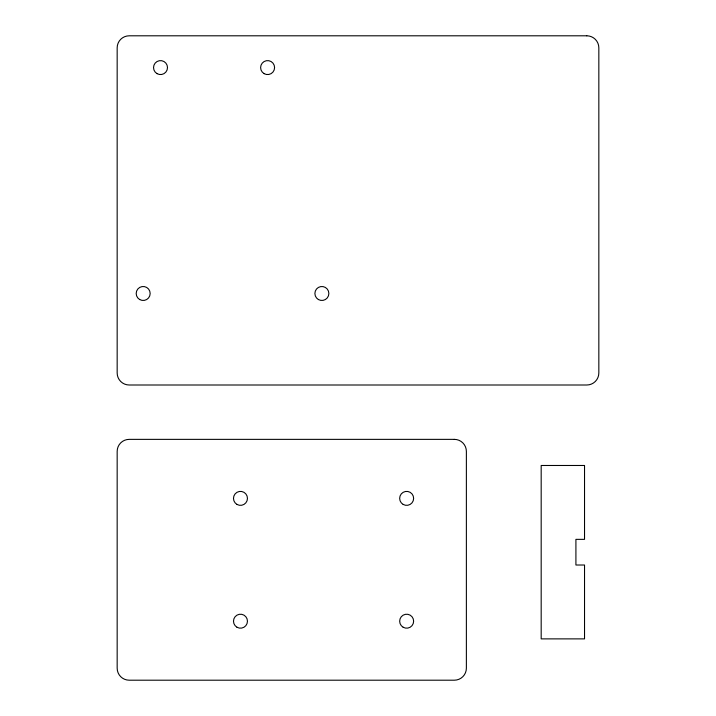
<?xml version="1.0" encoding="UTF-8"?>
<svg xmlns="http://www.w3.org/2000/svg" width="716" height="716" viewBox="0 0 716 716"><rect width="100%" height="100%" fill="white"/><g stroke="black" fill="none" stroke-linecap="round" stroke-linejoin="round"><path stroke-width="1.07" d="M586.789 35.8L129.211 35.8A12.038 12.038 0 0 0 117.164 47.838L117.164 372.964A12.038 12.038 0 0 0 129.211 385.002L586.789 385.002A12.038 12.038 0 0 0 598.836 372.964L598.836 47.838A12.038 12.038 0 0 0 586.789 35.8M454.329 439.364L129.211 439.364A12.038 12.038 0 0 0 117.164 451.411L117.164 668.162A12.038 12.038 0 0 0 129.211 680.2L454.329 680.2A12.038 12.038 0 0 0 466.376 668.162L466.376 451.411A12.038 12.038 0 0 0 454.329 439.364M584.533 465.481L541.18 465.481L541.18 638.878L584.533 638.878L584.533 565.014L575.915 565.014L575.915 539.354L584.533 539.354L584.533 465.481M236.978 504.422A6.981 6.981 0 0 0 247.459 498.372A6.981 6.981 0 0 0 236.978 492.322A6.981 6.981 0 0 0 236.978 504.422M403.153 504.422A6.981 6.981 0 0 0 413.633 498.372A6.981 6.981 0 0 0 403.153 492.322A6.981 6.981 0 0 0 403.153 504.422M403.153 627.243A6.981 6.981 0 0 0 413.633 621.193A6.981 6.981 0 0 0 403.153 615.151A6.981 6.981 0 0 0 403.153 627.243M236.978 627.243A6.981 6.981 0 0 0 247.459 621.193A6.981 6.981 0 0 0 236.978 615.151A6.981 6.981 0 0 0 236.978 627.243M157.028 73.641A6.981 6.981 0 0 0 167.499 67.59A6.981 6.981 0 0 0 157.028 61.54A6.981 6.981 0 0 0 157.028 73.641M139.683 299.539A6.981 6.981 0 0 0 150.163 293.488A6.981 6.981 0 0 0 139.683 287.438A6.981 6.981 0 0 0 139.683 299.539M318.387 299.539A6.981 6.981 0 0 0 328.859 293.488A6.981 6.981 0 0 0 318.387 287.438A6.981 6.981 0 0 0 318.387 299.539M264.106 73.641A6.981 6.981 0 0 0 274.586 67.59A6.981 6.981 0 0 0 264.106 61.54A6.981 6.981 0 0 0 264.106 73.641"/></g></svg>
